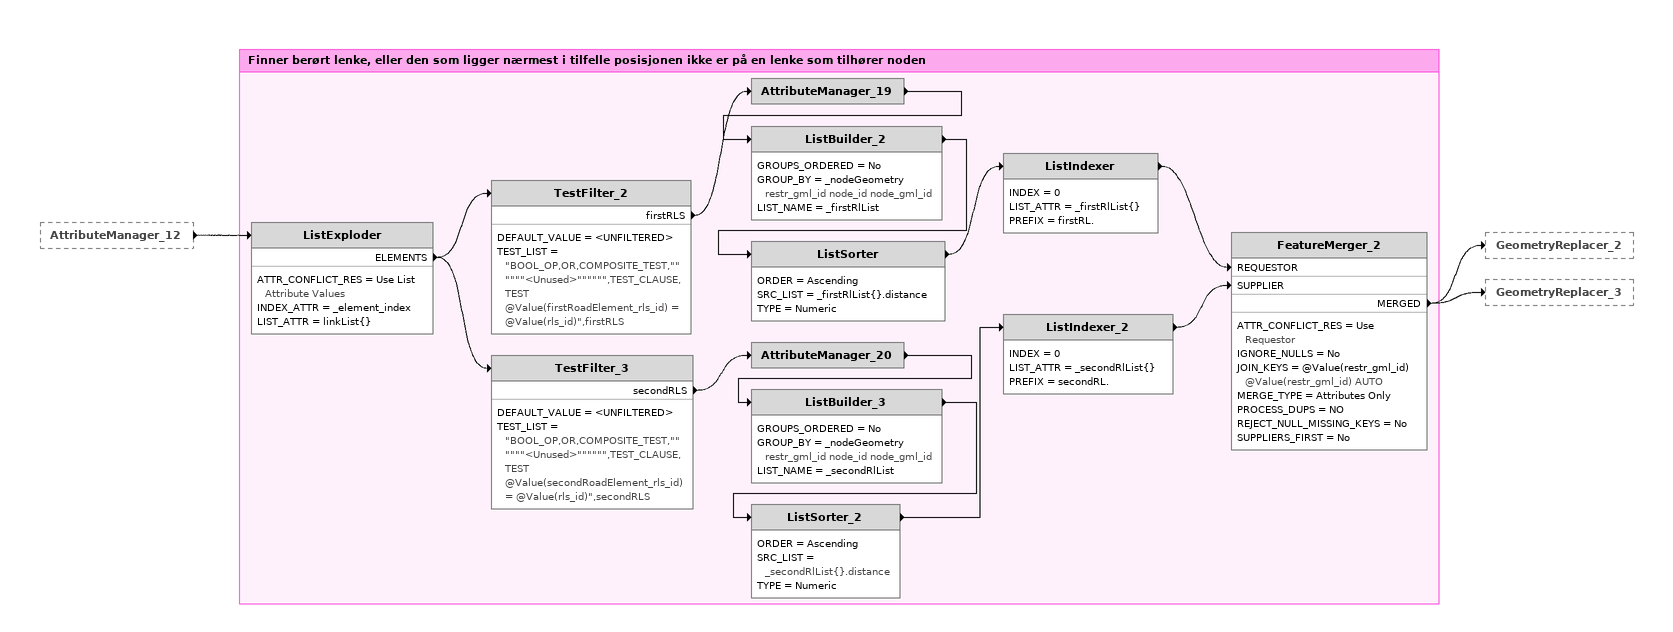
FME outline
AttributeManager_12 [outside]
    -> ListExploder

Bookmark: Finner berørt lenke, eller den som ligger nærmest i tilfelle posisjonen ikke er på en lenke som tilhører noden
ListExploder
    ATTR_CONFLICT_RES = Use List Attribute Values
    INDEX_ATTR = _element_index
    LIST_ATTR = linkList{}
    ELEMENTS -> TestFilter_2
    ELEMENTS -> TestFilter_3
TestFilter_2
    DEFAULT_VALUE = <UNFILTERED>
    TEST_LIST = "BOOL_OP,OR,COMPOSITE_TEST,""""""<Unused>"""""",TEST_CLAUSE,TEST @Value(firstRoadElement_rls_id) = @Value(rls_id)",firstRLS
    firstRLS -> AttributeManager_19
AttributeManager_19
    -> ListBuilder_2
ListBuilder_2
    GROUPS_ORDERED = No
    GROUP_BY = _nodeGeometry restr_gml_id node_id node_gml_id
    LIST_NAME = _firstRlList
    -> ListSorter
ListSorter
    ORDER = Ascending
    SRC_LIST = _firstRlList{}.distance
    TYPE = Numeric
    -> ListIndexer
ListIndexer
    INDEX = 0
    LIST_ATTR = _firstRlList{}
    PREFIX = firstRL.
    -> FeatureMerger_2 [REQUESTOR]
TestFilter_3
    DEFAULT_VALUE = <UNFILTERED>
    TEST_LIST = "BOOL_OP,OR,COMPOSITE_TEST,""""""<Unused>"""""",TEST_CLAUSE,TEST @Value(secondRoadElement_rls_id) = @Value(rls_id)",secondRLS
    secondRLS -> AttributeManager_20
AttributeManager_20
    -> ListBuilder_3
ListBuilder_3
    GROUPS_ORDERED = No
    GROUP_BY = _nodeGeometry restr_gml_id node_id node_gml_id
    LIST_NAME = _secondRlList
    -> ListSorter_2
ListSorter_2
    ORDER = Ascending
    SRC_LIST = _secondRlList{}.distance
    TYPE = Numeric
    -> ListIndexer_2
ListIndexer_2
    INDEX = 0
    LIST_ATTR = _secondRlList{}
    PREFIX = secondRL.
    -> FeatureMerger_2 [SUPPLIER]
FeatureMerger_2
    ATTR_CONFLICT_RES = Use Requestor
    IGNORE_NULLS = No
    JOIN_KEYS = @Value(restr_gml_id) @Value(restr_gml_id) AUTO
    MERGE_TYPE = Attributes Only
    PROCESS_DUPS = NO
    REJECT_NULL_MISSING_KEYS = No
    SUPPLIERS_FIRST = No
    MERGED -> GeometryReplacer_2
    MERGED -> GeometryReplacer_3
